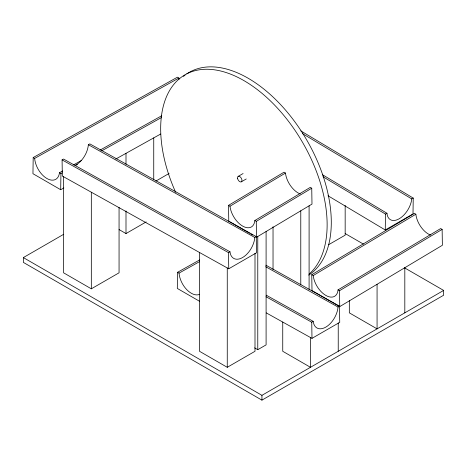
<?xml version="1.0" encoding="UTF-8"?>
<svg xmlns="http://www.w3.org/2000/svg" width="467" height="467" viewBox="0 0 467 467"><rect width="100%" height="100%" fill="white"/><g stroke="black" fill="none" stroke-linecap="round" stroke-linejoin="round"><path stroke-width="0.7" d="M179.042 79.337A17.653 10.367 60.9 0 1 178.896 78.03L177.431 77.183L33.192 157.554L32.953 173.706L60.692 189.725L63.862 187.956M60.692 189.725L60.932 173.572L62.204 172.86M328.003 195.761L385.252 229.974L385.497 214.096L386.962 213.25A17.653 10.011 -59.1 0 0 399.174 218.79A17.653 10.011 -59.1 0 0 411.771 198.924L413.237 198.078L300.783 130.888M413.237 198.078L412.997 213.956L385.252 229.974M199.59 259.956L177.577 272.273L177.308 288.437L199.38 301.18M249.576 233.243L228.772 221.23L228.526 205.357L284.006 172.212L285.471 173.053A17.653 10.011 59.1 0 0 300.199 193.939M228.526 205.357L229.992 206.204L285.471 173.053M254.807 220.529L310.281 187.384L311.746 188.224L311.991 204.102L256.511 237.248L256.272 221.376L254.807 220.529A17.653 10.011 59.1 0 1 242.595 226.063A17.653 10.011 59.1 0 1 229.992 206.204M256.272 221.376L311.746 188.224M311.758 274.707L313.223 275.548A17.653 10.011 59.1 0 0 325.826 295.413A17.653 10.011 59.1 0 0 338.038 289.879L440.667 228.556L442.132 229.396L442.377 245.274L339.743 306.597L312.003 290.579L311.758 274.707L414.392 213.384L415.858 214.23A17.653 10.011 59.1 0 0 430.586 235.111M313.223 275.548L415.858 214.23M339.743 306.597L339.503 290.719L442.132 229.396M62.082 159.895L63.547 159.049L229.974 251.783A17.653 10.367 -60.9 0 0 242.577 257.545A17.653 10.367 -60.9 0 0 254.789 237.458L256.255 236.611L256.494 252.77L228.754 268.782L62.321 176.053L62.082 159.895L228.509 252.629L229.974 251.783M75.088 165.371A17.653 10.367 -60.9 0 0 88.362 144.723L89.822 143.877L256.255 236.611M404.515 267.83L443.65 290.421L443.65 295.226L261.934 400.137L23.35 262.396L23.35 257.586L63.728 234.276M155.85 181.091L169.101 173.438M119.062 229.56L125.997 233.564L146.177 221.913M238.17 176.386L243.103 173.537M241.311 181.821L246.243 178.972M63.576 176.748L63.576 272.804L91.322 288.822L119.062 272.804L119.062 207.424M328.768 244.626L345.166 235.164L345.166 205.387M199.514 252.495L199.514 351.289L227.26 367.307L255 351.289L255 253.383M254.62 347.868L257.772 349.684L266.097 344.879L266.097 231.521M266.056 296.749L311.746 322.207L313.211 321.36A17.653 10.367 -60.9 0 0 325.808 327.122A17.653 10.367 -60.9 0 0 338.02 307.035L339.486 306.189L339.731 322.341L311.985 338.359L266.26 312.878M23.35 257.586L261.934 395.333L443.65 290.421M177.577 272.273L179.042 273.113L199.537 261.648M33.192 157.554L34.657 158.401L178.896 78.03M34.657 158.401A17.653 10.367 60.9 0 0 46.869 178.487A17.653 10.367 60.9 0 0 59.472 172.726L62.648 170.957M73.447 164.933L81.707 160.333M100.136 150.065L161.775 115.723M75.549 165.429L77.458 164.366M101.602 150.911L161.331 117.631M115.851 158.99L160.695 134.006M88.362 144.723L254.789 237.458M265.881 265.174L339.486 306.189M265.688 266.727L338.02 307.035M266.254 295.197L313.211 321.36M345.183 233.576L363.489 244.142M250.837 233.973L252.729 235.064M338.038 289.879L339.503 290.719M59.472 172.726L60.932 173.572M302.447 133.603L411.771 198.924M322.609 174.804L386.962 213.25M323.024 176.771L385.497 214.096M311.746 322.207L311.985 338.359M228.509 252.629L228.754 268.782M404.813 267.719L404.813 312.849M377.067 284.298L377.067 328.861L349.328 312.849L349.328 300.625M338.231 322.96L338.231 351.289M310.485 337.524L310.485 367.307L282.745 351.289L282.745 322.067M309.096 205.83L309.096 289.499M300.777 210.804L300.777 284.905M273.032 226.752L273.032 269.611M261.934 395.333L261.934 400.137M257.772 236.495L257.772 349.684M227.26 267.953L227.26 367.307M153.742 137.882L153.742 179.883M125.997 153.339L125.997 164.279M125.997 210.956L125.997 233.564M91.322 192.206L91.322 288.822M199.619 294.315A17.653 10.385 61 0 1 186.794 289.686A17.653 10.385 61 0 1 179.042 273.113M183.449 76.419A117.702 67.954 60 0 1 185.107 75.094M186.829 73.856A117.702 67.954 60 0 1 304.747 136.65A117.702 67.954 60 0 1 308.71 275.127M175.65 192.293A117.702 67.954 60 0 1 189.911 72.391A117.702 67.954 60 0 1 301.74 140.981A117.702 67.954 60 0 1 309.055 274.117M237.551 178.242A3.141 1.81 60 0 0 241.141 181.902A3.141 1.81 60 0 0 240.534 177.168A3.141 1.81 60 0 0 237.551 178.242"/></g></svg>
